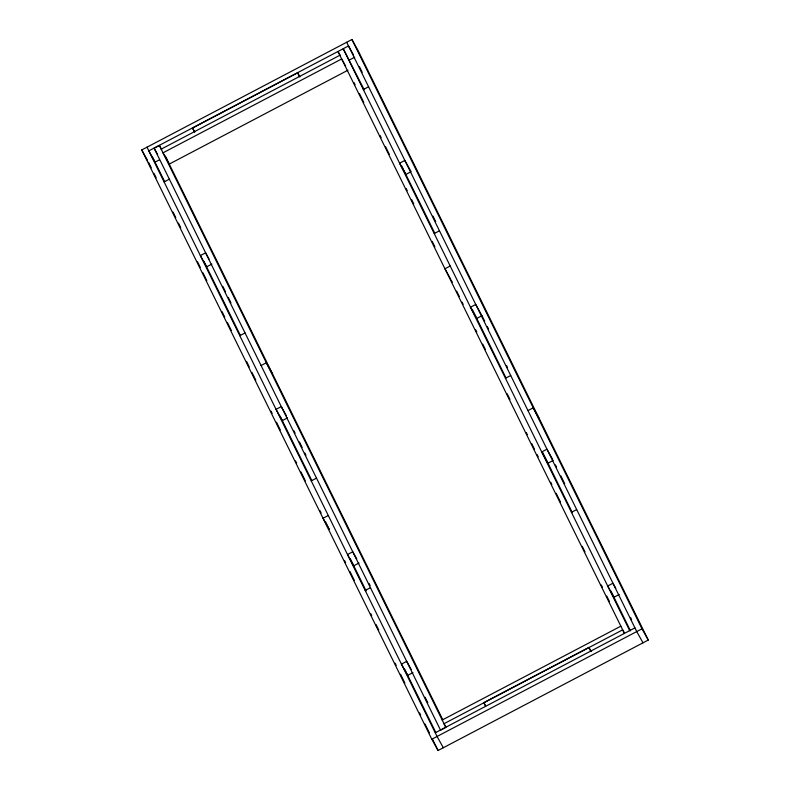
<?xml version="1.0" encoding="UTF-8"?>
<svg xmlns="http://www.w3.org/2000/svg" width="790" height="790" viewBox="0 0 790 790"><rect width="100%" height="100%" fill="white"/><g stroke="black" fill="none" stroke-linecap="round" stroke-linejoin="round"><path stroke-width="1.19" d="M141.746 149.942L351.935 39.5L358.196 50.758L648.254 640.058L438.065 750.5L431.804 739.243L141.746 149.942L147.434 160.172M159.383 145.459L445.817 727.402L440.553 730.167L154.129 148.224L159.383 145.459L161.654 149.557M194.35 131.723L192.543 128.039L297.632 72.818L299.914 76.916M161.19 149.142L339.858 55.27M159.442 159.817L155.077 162.118L148.806 150.86L348.499 45.948L353.624 55.152M349.299 60.06L354.759 57.196M347.936 70.211L169.267 164.083L163.007 152.826L341.675 58.954L345.655 66.113M164.103 181.937L169.356 179.172M363.341 89.537L368.594 86.772M211.878 264.097L206.625 266.852L200.364 255.604L205.617 252.84L209.034 258.982M239.785 335.701L245.048 332.946M434.224 233.544L439.477 230.789M450.201 266.013L444.948 268.778L450.636 279.008M261.085 365.533L266.339 362.768L272.599 374.026M287.56 417.861L282.307 420.616L276.046 409.368L281.299 406.603L286.424 415.817M481.999 315.704L476.735 318.459L470.475 307.211L475.728 304.446L481.426 314.677M505.462 378.282L510.715 375.526M311.25 480.893L316.504 478.128M328.285 515.495L323.031 518.26L329.292 529.507L325.48 521.765M527.967 410.583L533.22 407.818L539.491 419.075M553.237 460.442L547.983 463.197L541.713 451.949L546.966 449.184L552.664 459.415M359.025 563.043L353.772 565.808L347.511 554.55L352.765 551.795L356.744 558.955M365.178 590.446L370.431 587.691M571.437 512.335L576.69 509.58M412.953 672.606L407.699 675.361L401.429 664.114L406.682 661.349L411.244 669.535M619.212 594.495L613.958 597.25L607.698 586.002L612.951 583.237L615.795 588.352M442.183 720.036L620.851 626.164M485.623 706.329L483.806 702.646L588.906 647.435L591.187 651.523M435.241 732.804L634.923 627.882M431.804 739.243L641.994 628.81L351.935 39.5M340.263 55.557L337.982 51.468L624.416 633.412M641.994 628.81L648.254 640.058M643.001 642.823L636.74 631.565L346.682 42.265M624.376 632.918L622.668 629.847L444 723.719L445.708 726.79M192.543 128.039L194.814 132.137M483.806 702.646L485.514 705.717M164.606 155.284L166.888 159.373M154.129 148.224L157.546 154.366M152.124 156.381L164.695 181.661M443.318 747.735L437.058 736.487L146.999 147.177M359.48 66.785L362.205 72.315M432.969 216.105L435.695 221.635M481.969 315.654L484.695 321.184M487.41 326.714L488.506 328.926M506.469 365.424L507.555 367.636M555.439 464.925L556.525 467.137M560.88 475.975L564.692 483.707M630.499 617.405L631.585 619.617M364.16 89.744L343.235 48.704L629.669 630.647M401.626 165.851L434.747 233.139M472.232 309.305L505.956 377.818M542.394 451.85L572.306 512.621M610.917 591.068L630.499 630.855M354.019 82.575L355.105 84.777M359.45 93.605L363.795 102.433M380.079 135.525L381.165 137.727M385.51 146.555L389.312 154.277M406.139 188.474L407.225 190.676M411.57 199.505L413.743 203.919M432.209 241.414L434.915 246.934M451.209 280.025L452.295 282.237M456.65 291.075L459.365 296.606M462.081 302.126L463.177 304.338M475.679 329.746L476.765 331.958M482.749 344.114L485.475 349.634M507.229 393.835L509.945 399.365M526.259 432.505L527.345 434.717M531.7 443.555L534.415 449.085M537.141 454.606L538.227 456.818M550.729 482.236L551.825 484.448M556.17 493.286L560.525 502.124M582.279 546.325L584.995 551.845M601.308 584.995L602.405 587.207M606.75 596.045L609.465 601.565M588.906 647.435L590.713 651.118M297.632 72.818L299.45 76.502M165.643 156.716L442.834 719.878M222.829 286.335L225.545 291.846M228.261 297.366L230.966 302.876M293.999 430.925L295.085 433.137M299.44 441.975L302.155 447.505M304.871 453.026L305.957 455.238M369.049 583.415L370.135 585.617M425.069 697.224L427.785 702.745M203.919 261.352L240.367 335.404M280.104 416.142L311.685 480.29M350.316 558.797L366.086 590.831M404.707 669.288L435.705 732.271M148.55 162.296L151.275 167.826M153.991 173.356L156.173 177.78M173.05 212.076L175.765 217.606M178.491 223.136L180.673 227.56M197.549 261.846L200.265 267.375M202.99 272.906L206.802 280.647M222.039 311.615L224.765 317.146M227.49 322.675L231.302 330.418M246.539 361.385L249.265 366.916M251.99 372.446L255.802 380.188M271.039 411.165L272.125 413.377M276.48 422.225L280.292 429.967M295.539 460.935L296.625 463.147M300.98 471.995L305.335 480.843M320.039 510.705L321.125 512.917M344.519 560.446L345.605 562.658M349.96 571.496L354.305 580.334M370.629 613.484L371.715 615.696M376.06 624.535L378.785 630.064M395.099 663.205L396.185 665.417M400.54 674.255L404.885 683.093M419.569 712.936L420.655 715.138M425.01 723.986L429.365 732.824M432.624 739.45L438.065 750.5M404.845 160.439L399.592 163.194L405.853 174.452L411.116 171.687L404.845 160.439"/></g></svg>
